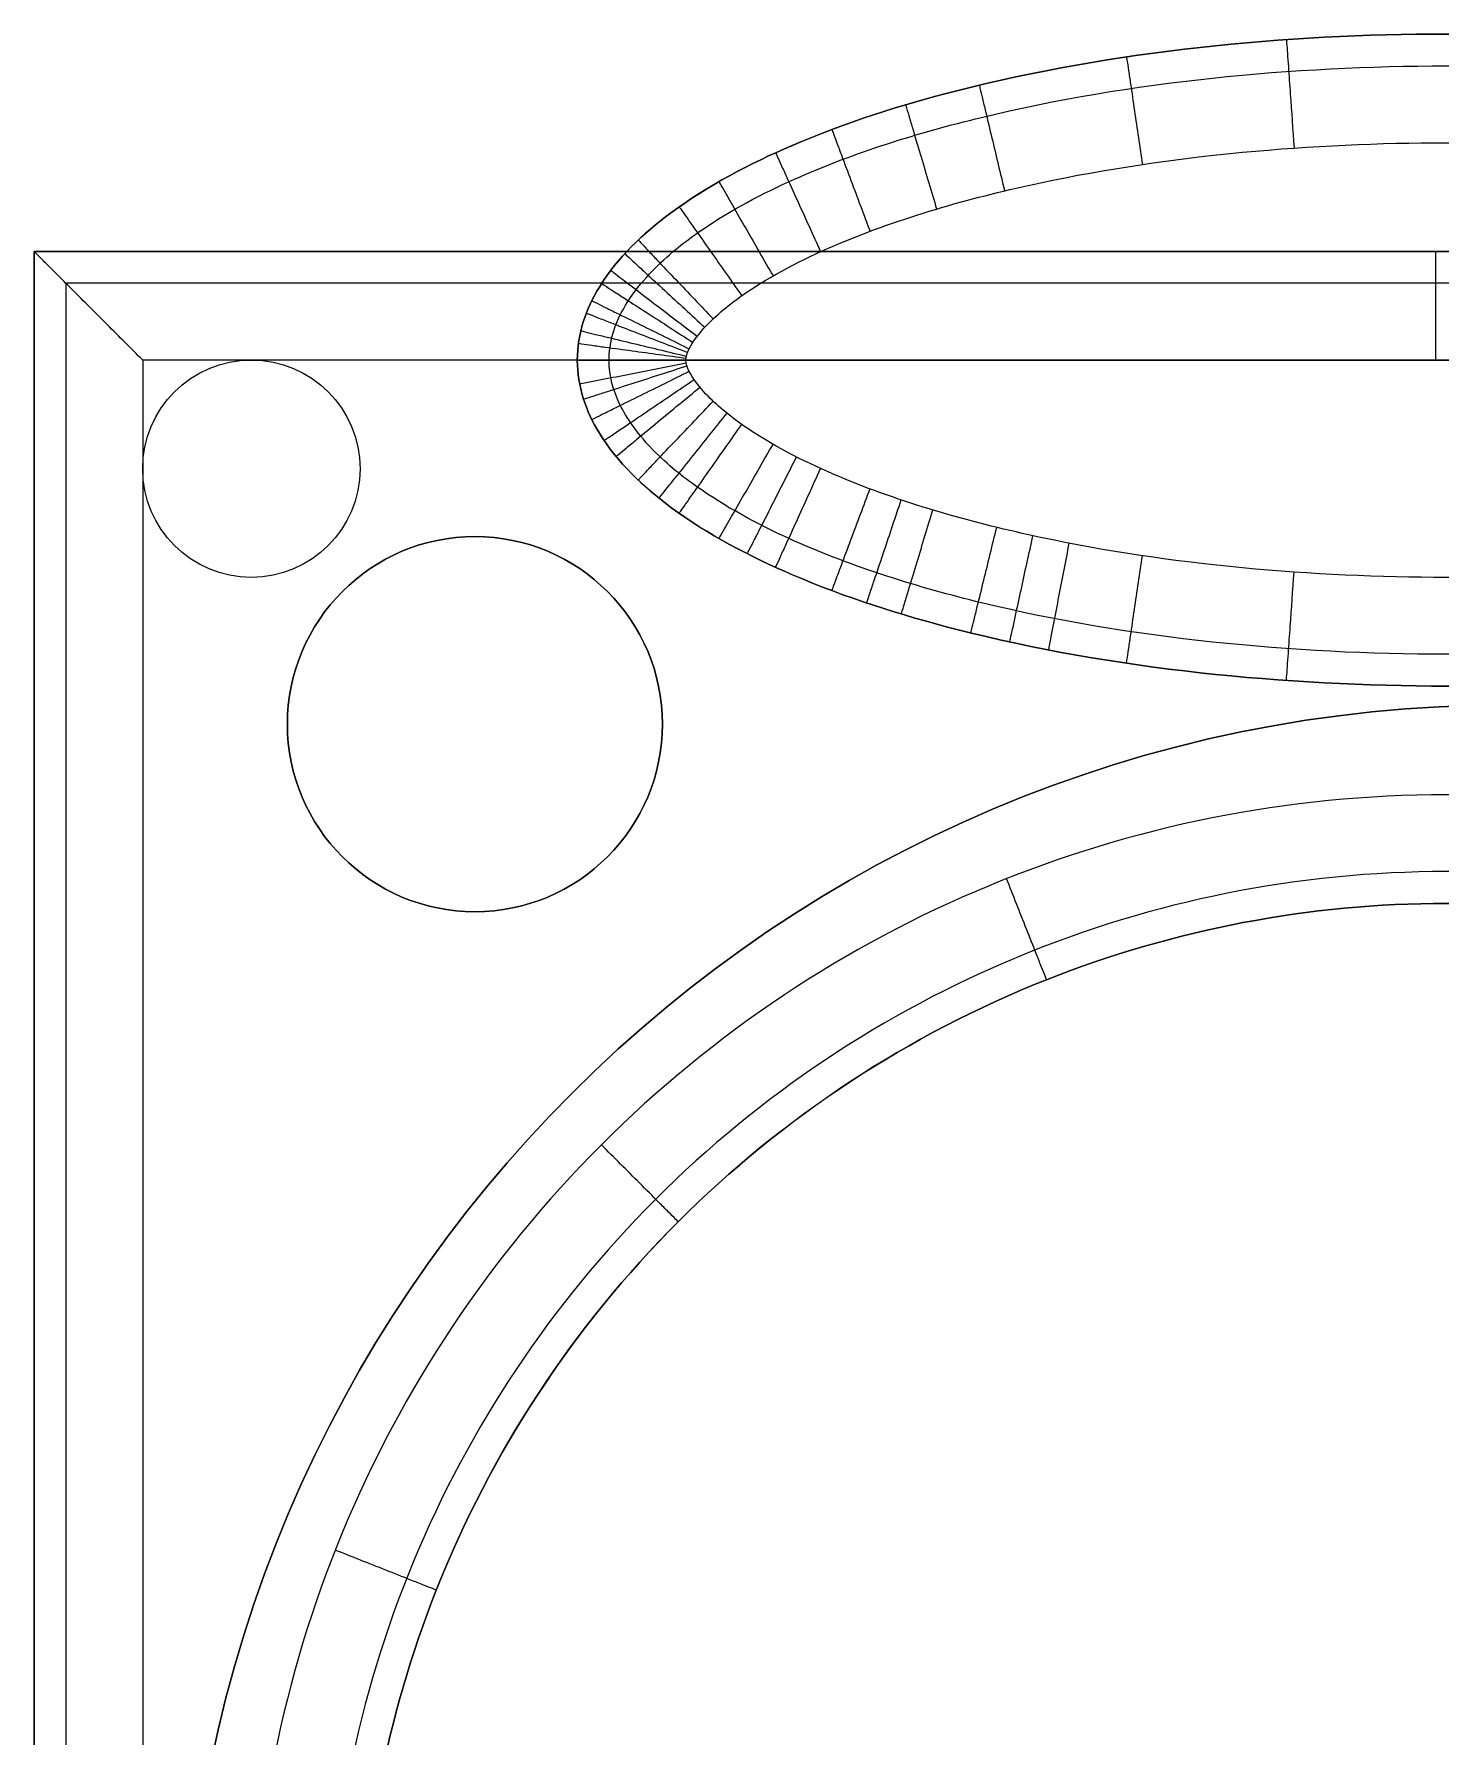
# Model space of a CAD drawing. Header units: inches. Extents: x 25 to 188, y -279 to -12.
# Drawn here: x 137.329 to 140.165, y -218.605 to -215.173 of the extents above; entities that cross this region are included whole.
import ezdxf

# ---------------------------------------------------------------- set-up
doc = ezdxf.new("R2010")
doc.units = ezdxf.units.IN
doc.header["$MEASUREMENT"] = 0
doc.layers.add('back panel', color=7, linetype='Continuous')

# ---------------------------------------------------------------- blocks, each defined once
blk = doc.blocks.new('block 9')
at = {"layer": 'back panel', "color": 7, "lineweight": 18, "true_color": 0xffffff}
for points in [[(143.0238, -215.6112), (137.3288, -215.6112)], [(137.3288, -215.6112), (137.3288, -222.4014)], [(143.0238, -215.6112), (137.3288, -215.6112)], [(137.3288, -215.6112), (137.3288, -215.6112)], [(137.3288, -215.6112), (137.3288, -222.4014)], [(137.3288, -215.6112), (143.0238, -215.6112)], [(137.3288, -222.4014), (137.3288, -215.6112)], [(142.9596, -215.6753), (137.3929, -215.6753)], [(137.3929, -215.6753), (137.3929, -222.3372)], [(137.7668, -215.8302), (137.5478, -215.8302)], [(137.5478, -215.8302), (137.5478, -216.0493)], [(142.8047, -215.8302), (137.7668, -215.8302)], [(137.7668, -215.8302), (137.7668, -215.8302)], [(138.424, -215.8302), (141.9286, -215.8302)], [(138.424, -215.8302), (138.424, -215.8302)], [(138.643, -215.8302), (141.7095, -215.8302)], [(137.5478, -216.0493), (137.5478, -222.1823)], [(137.5478, -216.0493), (137.5478, -216.0493)], [(137.9859, -216.0493), (137.9859, -216.0493)], [(138.2175, -216.1859), (138.2175, -216.1859)], [(137.7668, -216.2683), (137.7668, -216.2683)], [(137.8394, -216.5641), (137.8394, -216.5641)], [(138.5957, -216.5641), (138.5957, -216.5641)], [(138.2175, -216.9422), (138.2175, -216.9422)]]:
    blk.add_lwpolyline(points, dxfattribs=at)
for points, knots in [([(141.9286, -215.8302), (141.9286, -215.8836), (141.9114, -215.9328), (141.884, -215.9774), (141.8477, -216.0367), (141.7952, -216.0857), (141.7405, -216.1264), (141.6657, -216.1819), (141.5801, -216.2265), (141.495, -216.2629), (141.3873, -216.3091), (141.277, -216.3441), (141.1636, -216.3731), (140.8493, -216.4535), (140.4992, -216.4873), (140.1763, -216.4873), (139.8534, -216.4873), (139.5033, -216.4535), (139.1889, -216.3731), (139.0756, -216.3441), (138.9653, -216.3091), (138.8576, -216.2629), (138.7725, -216.2265), (138.6868, -216.1819), (138.6121, -216.1264), (138.5573, -216.0857), (138.5048, -216.0367), (138.4685, -215.9774), (138.4411, -215.9328), (138.424, -215.8836), (138.424, -215.8302), (138.424, -215.7769), (138.4411, -215.7276), (138.4685, -215.683), (138.5048, -215.6238), (138.5573, -215.5747), (138.612, -215.534), (138.6868, -215.4785), (138.7725, -215.4339), (138.8575, -215.3975), (138.9653, -215.3513), (139.0756, -215.3163), (139.1889, -215.2874), (139.5033, -215.2069), (139.8534, -215.1731), (140.1763, -215.1731), (140.4991, -215.1731), (140.8492, -215.2069), (141.1636, -215.2873), (141.2769, -215.3163), (141.3872, -215.3513), (141.495, -215.3975), (141.58, -215.4339), (141.6657, -215.4785), (141.7405, -215.534), (141.7952, -215.5747), (141.8477, -215.6238), (141.884, -215.683), (141.9114, -215.7276), (141.9286, -215.7769), (141.9286, -215.8302)], [0, 0, 0, 0, 1, 1, 1, 2, 2, 2, 3, 3, 3, 4, 4, 4, 5, 5, 5, 6, 6, 6, 7, 7, 7, 8, 8, 8, 9, 9, 9, 10, 10, 10, 11, 11, 11, 12, 12, 12, 13, 13, 13, 14, 14, 14, 15, 15, 15, 16, 16, 16, 17, 17, 17, 18, 18, 18, 19, 19, 19, 20, 20, 20, 20]), ([(141.9286, -215.8302), (141.9286, -215.7769), (141.9114, -215.7276), (141.884, -215.683), (141.8477, -215.6238), (141.7952, -215.5747), (141.7405, -215.534), (141.6657, -215.4785), (141.5801, -215.4339), (141.495, -215.3975), (141.3873, -215.3513), (141.277, -215.3163), (141.1636, -215.2874), (140.8493, -215.2069), (140.4992, -215.1731), (140.1763, -215.1731), (139.8534, -215.1731), (139.5033, -215.2069), (139.1889, -215.2873), (139.0756, -215.3163), (138.9653, -215.3513), (138.8576, -215.3975), (138.7725, -215.4339), (138.6868, -215.4785), (138.6121, -215.534), (138.5573, -215.5747), (138.5048, -215.6238), (138.4685, -215.683), (138.4411, -215.7276), (138.424, -215.7769), (138.424, -215.8302), (138.424, -215.8836), (138.4411, -215.9328), (138.4685, -215.9774), (138.5048, -216.0367), (138.5573, -216.0857), (138.612, -216.1264), (138.6868, -216.1819), (138.7725, -216.2265), (138.8575, -216.2629), (138.9653, -216.3091), (139.0756, -216.3441), (139.1889, -216.3731), (139.5033, -216.4535), (139.8534, -216.4873), (140.1763, -216.4873), (140.4991, -216.4873), (140.8492, -216.4535), (141.1636, -216.3731), (141.2769, -216.3441), (141.3872, -216.3091), (141.495, -216.2629), (141.58, -216.2265), (141.6657, -216.1819), (141.7405, -216.1264), (141.7952, -216.0857), (141.8477, -216.0367), (141.884, -215.9774), (141.9114, -215.9328), (141.9286, -215.8836), (141.9286, -215.8302)], [0, 0, 0, 0, 1, 1, 1, 2, 2, 2, 3, 3, 3, 4, 4, 4, 5, 5, 5, 6, 6, 6, 7, 7, 7, 8, 8, 8, 9, 9, 9, 10, 10, 10, 11, 11, 11, 12, 12, 12, 13, 13, 13, 14, 14, 14, 15, 15, 15, 16, 16, 16, 17, 17, 17, 18, 18, 18, 19, 19, 19, 20, 20, 20, 20]), ([(141.9286, -215.8302), (141.9286, -215.7769), (141.9114, -215.7276), (141.884, -215.683), (141.8477, -215.6238), (141.7952, -215.5747), (141.7405, -215.534), (141.6657, -215.4785), (141.5801, -215.4339), (141.495, -215.3975), (141.3873, -215.3513), (141.277, -215.3163), (141.1636, -215.2874), (140.8493, -215.2069), (140.4992, -215.1731), (140.1763, -215.1731), (139.8534, -215.1731), (139.5033, -215.2069), (139.1889, -215.2873), (139.0756, -215.3163), (138.9653, -215.3513), (138.8576, -215.3975), (138.7725, -215.4339), (138.6868, -215.4785), (138.6121, -215.534), (138.5573, -215.5747), (138.5048, -215.6238), (138.4685, -215.683), (138.4411, -215.7276), (138.424, -215.7769), (138.424, -215.8302), (138.424, -215.8836), (138.4411, -215.9328), (138.4685, -215.9774), (138.5048, -216.0367), (138.5573, -216.0857), (138.612, -216.1264), (138.6868, -216.1819), (138.7725, -216.2265), (138.8575, -216.2629), (138.9653, -216.3091), (139.0756, -216.3441), (139.1889, -216.3731), (139.5033, -216.4535), (139.8534, -216.4873), (140.1763, -216.4873), (140.4991, -216.4873), (140.8492, -216.4535), (141.1636, -216.3731), (141.2769, -216.3441), (141.3872, -216.3091), (141.495, -216.2629), (141.58, -216.2265), (141.6657, -216.1819), (141.7405, -216.1264), (141.7952, -216.0857), (141.8477, -216.0367), (141.884, -215.9774), (141.9114, -215.9328), (141.9286, -215.8836), (141.9286, -215.8302)], [0, 0, 0, 0, 1, 1, 1, 2, 2, 2, 3, 3, 3, 4, 4, 4, 5, 5, 5, 6, 6, 6, 7, 7, 7, 8, 8, 8, 9, 9, 9, 10, 10, 10, 11, 11, 11, 12, 12, 12, 13, 13, 13, 14, 14, 14, 15, 15, 15, 16, 16, 16, 17, 17, 17, 18, 18, 18, 19, 19, 19, 20, 20, 20, 20]), ([(139.8537, -215.1843), (139.8537, -215.1843), (139.8537, -215.1847), (139.8537, -215.1847), (139.8537, -215.1851), (139.8538, -215.1855), (139.8538, -215.1858), (139.8539, -215.1875), (139.854, -215.1891), (139.8541, -215.1908), (139.8546, -215.1977), (139.8551, -215.2047), (139.8556, -215.2116), (139.8562, -215.2207), (139.8569, -215.2298), (139.8575, -215.2389), (139.8588, -215.2571), (139.8601, -215.2753), (139.8614, -215.2935), (139.8639, -215.33), (139.8665, -215.3664), (139.869, -215.4028)], [0, 0, 0, 0, 1, 1, 1, 2, 2, 2, 3, 3, 3, 4, 4, 4, 5, 5, 5, 6, 6, 6, 7, 7, 7, 7]), ([(141.8644, -215.8302), (141.8644, -215.7977), (141.8566, -215.7695), (141.8425, -215.7406), (141.8355, -215.7261), (141.8272, -215.7125), (141.8179, -215.6993), (141.8037, -215.6792), (141.7879, -215.6608), (141.7703, -215.6436), (141.7415, -215.6152), (141.7104, -215.5904), (141.6771, -215.5676), (141.618, -215.5273), (141.5557, -215.4946), (141.4906, -215.4656), (141.3716, -215.4125), (141.2398, -215.3716), (141.1137, -215.341), (140.9593, -215.3035), (140.8038, -215.2785), (140.646, -215.2616), (140.4896, -215.2449), (140.3335, -215.2372), (140.1763, -215.2373), (139.8684, -215.2374), (139.5393, -215.268), (139.2388, -215.341), (139.1094, -215.3725), (138.984, -215.4112), (138.8619, -215.4656), (138.7968, -215.4946), (138.7345, -215.5272), (138.6754, -215.5676), (138.6421, -215.5904), (138.611, -215.6151), (138.5822, -215.6436), (138.5647, -215.6608), (138.5489, -215.6791), (138.5347, -215.6991), (138.5253, -215.7124), (138.5171, -215.7261), (138.51, -215.7406), (138.4959, -215.7695), (138.4881, -215.7978), (138.4881, -215.8303), (138.4881, -215.8628), (138.4961, -215.891), (138.51, -215.9199), (138.5169, -215.9344), (138.5255, -215.9477), (138.5347, -215.9608), (138.5489, -215.981), (138.5645, -215.9996), (138.5822, -216.0169), (138.6139, -216.0477), (138.6389, -216.0679), (138.6754, -216.0927), (138.7346, -216.133), (138.7968, -216.1658), (138.8619, -216.1949), (138.9805, -216.2479), (139.1131, -216.2889), (139.2388, -216.3194), (139.5386, -216.3922), (139.869, -216.4232), (140.1763, -216.4232), (140.484, -216.4232), (140.8135, -216.3922), (141.1137, -216.3194), (141.24, -216.2888), (141.3715, -216.2479), (141.4906, -216.1949), (141.5558, -216.1659), (141.618, -216.1333), (141.6771, -216.0928), (141.7104, -216.07), (141.7416, -216.0453), (141.7703, -216.0169), (141.7878, -215.9996), (141.8037, -215.9813), (141.8179, -215.9613), (141.8272, -215.9481), (141.8355, -215.9344), (141.8425, -215.9198), (141.8566, -215.8909), (141.8645, -215.8627), (141.8644, -215.8302)], [0, 0, 0, 0, 1, 1, 1, 2, 2, 2, 3, 3, 3, 4, 4, 4, 5, 5, 5, 6, 6, 6, 7, 7, 7, 8, 8, 8, 9, 9, 9, 10, 10, 10, 11, 11, 11, 12, 12, 12, 13, 13, 13, 14, 14, 14, 15, 15, 15, 16, 16, 16, 17, 17, 17, 18, 18, 18, 19, 19, 19, 20, 20, 20, 21, 21, 21, 22, 22, 22, 23, 23, 23, 24, 24, 24, 25, 25, 25, 26, 26, 26, 27, 27, 27, 28, 28, 28, 29, 29, 29, 29]), ([(139.5312, -215.2193), (139.531, -215.2191), (139.5313, -215.2195), (139.5313, -215.2195), (139.5314, -215.22), (139.5314, -215.2204), (139.5315, -215.2208), (139.5317, -215.2224), (139.5319, -215.224), (139.5322, -215.2257), (139.5332, -215.2326), (139.5342, -215.2395), (139.5353, -215.2463), (139.5366, -215.2554), (139.5379, -215.2644), (139.5393, -215.2734), (139.542, -215.2915), (139.5446, -215.3095), (139.5473, -215.3276), (139.5527, -215.3637), (139.5581, -215.3998), (139.5634, -215.4359)], [0, 0, 0, 0, 1, 1, 1, 2, 2, 2, 3, 3, 3, 4, 4, 4, 5, 5, 5, 6, 6, 6, 7, 7, 7, 7]), ([(139.2343, -215.2761), (139.2348, -215.2762), (139.2346, -215.2774), (139.2347, -215.2776), (139.2351, -215.2792), (139.2354, -215.2808), (139.2358, -215.2824), (139.2374, -215.2892), (139.2391, -215.2959), (139.2407, -215.3027), (139.2428, -215.3116), (139.2449, -215.3205), (139.2471, -215.3294), (139.2513, -215.3471), (139.2555, -215.3649), (139.2598, -215.3826), (139.2683, -215.4181), (139.2768, -215.4536), (139.2853, -215.4892)], [0, 0, 0, 0, 1, 1, 1, 2, 2, 2, 3, 3, 3, 4, 4, 4, 5, 5, 5, 6, 6, 6, 6]), ([(139.0858, -215.3158), (139.0856, -215.3158), (139.0859, -215.3161), (139.0859, -215.3161), (139.0861, -215.3166), (139.0862, -215.3169), (139.0863, -215.3173), (139.0868, -215.3189), (139.0872, -215.3205), (139.0877, -215.322), (139.0897, -215.3287), (139.0917, -215.3354), (139.0937, -215.3421), (139.0963, -215.3508), (139.0989, -215.3595), (139.1015, -215.3683), (139.1067, -215.3858), (139.1119, -215.4033), (139.1171, -215.4208), (139.1276, -215.4558), (139.138, -215.4908), (139.1484, -215.5257)], [0, 0, 0, 0, 1, 1, 1, 2, 2, 2, 3, 3, 3, 4, 4, 4, 5, 5, 5, 6, 6, 6, 7, 7, 7, 7]), ([(138.9372, -215.3656), (138.9377, -215.3656), (138.9376, -215.3668), (138.9377, -215.367), (138.9383, -215.3686), (138.9389, -215.3701), (138.9395, -215.3716), (138.9419, -215.3782), (138.9443, -215.3847), (138.9468, -215.3912), (138.95, -215.3997), (138.9532, -215.4083), (138.9564, -215.4168), (138.9628, -215.4339), (138.9692, -215.451), (138.9756, -215.4681), (138.9885, -215.5023), (139.0013, -215.5365), (139.0141, -215.5706)], [0, 0, 0, 0, 1, 1, 1, 2, 2, 2, 3, 3, 3, 4, 4, 4, 5, 5, 5, 6, 6, 6, 6]), ([(141.7095, -215.8302), (141.7096, -215.8024), (141.6699, -215.7614), (141.6536, -215.7461), (141.6283, -215.7224), (141.6009, -215.7023), (141.5719, -215.6837), (141.5137, -215.6462), (141.4524, -215.6167), (141.3886, -215.5904), (141.2641, -215.5391), (141.1258, -215.5006), (140.9945, -215.4727), (140.7303, -215.4166), (140.4456, -215.3921), (140.1763, -215.3921), (139.9074, -215.3921), (139.6216, -215.4167), (139.358, -215.4727), (139.2265, -215.5007), (139.0887, -215.539), (138.9639, -215.5904), (138.9001, -215.6167), (138.8389, -215.6463), (138.7806, -215.6837), (138.7516, -215.7023), (138.7242, -215.7224), (138.6989, -215.7461), (138.6826, -215.7614), (138.643, -215.8024), (138.643, -215.8302), (138.643, -215.858), (138.6826, -215.899), (138.6989, -215.9143), (138.7242, -215.938), (138.7516, -215.9581), (138.7806, -215.9768), (138.8389, -216.0143), (138.9001, -216.0438), (138.9639, -216.0701), (139.0885, -216.1214), (139.2267, -216.1598), (139.358, -216.1877), (139.6218, -216.2438), (139.9072, -216.2683), (140.1763, -216.2683), (140.4453, -216.2683), (140.7307, -216.2438), (140.9945, -216.1877), (141.1295, -216.159), (141.2606, -216.1227), (141.3887, -216.0701), (141.4525, -216.0438), (141.5137, -216.0142), (141.5719, -215.9768), (141.6009, -215.9581), (141.6283, -215.938), (141.6536, -215.9143), (141.67, -215.899), (141.7095, -215.8581), (141.7095, -215.8302)], [0, 0, 0, 0, 1, 1, 1, 2, 2, 2, 3, 3, 3, 4, 4, 4, 5, 5, 5, 6, 6, 6, 7, 7, 7, 8, 8, 8, 9, 9, 9, 10, 10, 10, 11, 11, 11, 12, 12, 12, 13, 13, 13, 14, 14, 14, 15, 15, 15, 16, 16, 16, 17, 17, 17, 18, 18, 18, 19, 19, 19, 20, 20, 20, 20]), ([(138.8238, -215.4124), (138.8242, -215.4124), (138.8243, -215.4136), (138.8244, -215.4138), (138.8251, -215.4153), (138.8258, -215.4168), (138.8265, -215.4183), (138.8293, -215.4246), (138.8322, -215.431), (138.8351, -215.4373), (138.8389, -215.4456), (138.8427, -215.4539), (138.8465, -215.4622), (138.854, -215.4788), (138.8616, -215.4955), (138.8692, -215.5121), (138.8843, -215.5453), (138.8994, -215.5785), (138.9145, -215.6118)], [0, 0, 0, 0, 1, 1, 1, 2, 2, 2, 3, 3, 3, 4, 4, 4, 5, 5, 5, 6, 6, 6, 6]), ([(138.7096, -215.4707), (138.71, -215.4707), (138.7102, -215.4718), (138.7104, -215.472), (138.7112, -215.4734), (138.712, -215.4749), (138.7128, -215.4763), (138.7163, -215.4823), (138.7197, -215.4884), (138.7232, -215.4944), (138.7277, -215.5023), (138.7323, -215.5103), (138.7368, -215.5182), (138.7459, -215.534), (138.755, -215.5499), (138.7641, -215.5657), (138.7823, -215.5974), (138.8005, -215.629), (138.8186, -215.6607)], [0, 0, 0, 0, 1, 1, 1, 2, 2, 2, 3, 3, 3, 4, 4, 4, 5, 5, 5, 6, 6, 6, 6]), ([(138.6294, -215.5215), (138.6299, -215.5214), (138.6302, -215.5225), (138.6303, -215.5227), (138.6313, -215.5241), (138.6322, -215.5254), (138.6332, -215.5268), (138.6372, -215.5325), (138.6412, -215.5381), (138.6452, -215.5438), (138.6505, -215.5513), (138.6557, -215.5588), (138.661, -215.5662), (138.6715, -215.5811), (138.682, -215.5961), (138.6925, -215.611), (138.7135, -215.6408), (138.7345, -215.6707), (138.7556, -215.7005)], [0, 0, 0, 0, 1, 1, 1, 2, 2, 2, 3, 3, 3, 4, 4, 4, 5, 5, 5, 6, 6, 6, 6]), ([(137.5478, -215.8302), (137.536, -215.8184), (137.5242, -215.8066), (137.5124, -215.7949), (137.5003, -215.7827), (137.4881, -215.7706), (137.4762, -215.7586), (137.4641, -215.7465), (137.4522, -215.7346), (137.4407, -215.7231), (137.4293, -215.7118), (137.4183, -215.7007), (137.4078, -215.6902), (137.3978, -215.6802), (137.3882, -215.6706), (137.3794, -215.6618), (137.3711, -215.6535), (137.3635, -215.6459), (137.3567, -215.6391), (137.3506, -215.633), (137.3452, -215.6276), (137.3408, -215.6232), (137.3368, -215.6192), (137.3337, -215.6161), (137.3316, -215.614), (137.3297, -215.6121), (137.3288, -215.6112), (137.3288, -215.6112)], [0, 0, 0, 0, 1, 1, 1, 2, 2, 2, 3, 3, 3, 4, 4, 4, 5, 5, 5, 6, 6, 6, 7, 7, 7, 8, 8, 8, 9, 9, 9, 9]), ([(138.5198, -215.6158), (138.5203, -215.6161), (138.5206, -215.6165), (138.5209, -215.6169), (138.5221, -215.618), (138.5233, -215.6191), (138.5246, -215.6202), (138.5297, -215.6249), (138.5348, -215.6296), (138.5399, -215.6344), (138.5467, -215.6405), (138.5534, -215.6467), (138.5601, -215.6529), (138.5735, -215.6653), (138.5869, -215.6776), (138.6004, -215.69), (138.6272, -215.7147), (138.6541, -215.7395), (138.681, -215.7642)], [0, 0, 0, 0, 1, 1, 1, 2, 2, 2, 3, 3, 3, 4, 4, 4, 5, 5, 5, 6, 6, 6, 6]), ([(138.547, -215.5884), (138.5461, -215.5878), (138.5477, -215.5891), (138.5481, -215.5895), (138.5492, -215.5907), (138.5503, -215.5919), (138.5514, -215.5931), (138.5562, -215.5981), (138.561, -215.6032), (138.5658, -215.6082), (138.5721, -215.6149), (138.5784, -215.6215), (138.5846, -215.6281), (138.5972, -215.6414), (138.6097, -215.6546), (138.6223, -215.6679), (138.6474, -215.6944), (138.6725, -215.7209), (138.6976, -215.7474)], [0, 0, 0, 0, 1, 1, 1, 2, 2, 2, 3, 3, 3, 4, 4, 4, 5, 5, 5, 6, 6, 6, 6]), ([(140.1544, -215.6112), (140.154, -215.6115), (140.1544, -215.6125), (140.1544, -215.6127), (140.1544, -215.6144), (140.1544, -215.616), (140.1544, -215.6177), (140.1544, -215.6246), (140.1544, -215.6316), (140.1544, -215.6385), (140.1544, -215.6477), (140.1544, -215.6568), (140.1544, -215.6659), (140.1544, -215.6842), (140.1544, -215.7024), (140.1544, -215.7207), (140.1544, -215.7572), (140.1544, -215.7937), (140.1544, -215.8302)], [0, 0, 0, 0, 1, 1, 1, 2, 2, 2, 3, 3, 3, 4, 4, 4, 5, 5, 5, 6, 6, 6, 6]), ([(138.4916, -215.6494), (138.4906, -215.6491), (138.4924, -215.6501), (138.4928, -215.6504), (138.4941, -215.6514), (138.4954, -215.6524), (138.4967, -215.6534), (138.5023, -215.6576), (138.5078, -215.6618), (138.5134, -215.666), (138.5206, -215.6716), (138.5278, -215.6771), (138.5351, -215.6826), (138.5496, -215.6937), (138.5641, -215.7048), (138.5786, -215.7159), (138.6077, -215.738), (138.6367, -215.7602), (138.6657, -215.7823)], [0, 0, 0, 0, 1, 1, 1, 2, 2, 2, 3, 3, 3, 4, 4, 4, 5, 5, 5, 6, 6, 6, 6]), ([(138.4729, -215.6759), (138.4735, -215.6761), (138.4738, -215.6765), (138.4742, -215.6768), (138.4756, -215.6777), (138.477, -215.6785), (138.4784, -215.6794), (138.4842, -215.6832), (138.4901, -215.687), (138.4959, -215.6907), (138.5036, -215.6957), (138.5113, -215.7006), (138.5189, -215.7056), (138.5343, -215.7155), (138.5496, -215.7253), (138.565, -215.7352), (138.5957, -215.755), (138.6264, -215.7748), (138.6571, -215.7946)], [0, 0, 0, 0, 1, 1, 1, 2, 2, 2, 3, 3, 3, 4, 4, 4, 5, 5, 5, 6, 6, 6, 6]), ([(138.4532, -215.7107), (138.4522, -215.7105), (138.4541, -215.7111), (138.4546, -215.7114), (138.4561, -215.7121), (138.4575, -215.7128), (138.459, -215.7135), (138.4653, -215.7166), (138.4715, -215.7197), (138.4778, -215.7228), (138.4859, -215.7268), (138.4941, -215.7309), (138.5023, -215.7349), (138.5187, -215.743), (138.5351, -215.7511), (138.5514, -215.7591), (138.5842, -215.7753), (138.6169, -215.7914), (138.6496, -215.8076)], [0, 0, 0, 0, 1, 1, 1, 2, 2, 2, 3, 3, 3, 4, 4, 4, 5, 5, 5, 6, 6, 6, 6]), ([(138.4422, -215.7356), (138.4428, -215.7357), (138.4432, -215.736), (138.4437, -215.7362), (138.4452, -215.7368), (138.4467, -215.7374), (138.4483, -215.738), (138.4547, -215.7405), (138.4612, -215.743), (138.4677, -215.7456), (138.4762, -215.7488), (138.4847, -215.7521), (138.4932, -215.7554), (138.5103, -215.7621), (138.5273, -215.7686), (138.5443, -215.7753), (138.5784, -215.7885), (138.6124, -215.8016), (138.6464, -215.8148)], [0, 0, 0, 0, 1, 1, 1, 2, 2, 2, 3, 3, 3, 4, 4, 4, 5, 5, 5, 6, 6, 6, 6]), ([(138.4311, -215.7713), (138.43, -215.7712), (138.4321, -215.7715), (138.4326, -215.7716), (138.4342, -215.772), (138.4358, -215.7724), (138.4374, -215.7728), (138.4441, -215.7744), (138.4509, -215.7761), (138.4577, -215.7777), (138.4665, -215.7798), (138.4754, -215.7819), (138.4843, -215.7841), (138.502, -215.7883), (138.5198, -215.7926), (138.5375, -215.7968), (138.573, -215.8054), (138.6085, -215.8139), (138.644, -215.8224)], [0, 0, 0, 0, 1, 1, 1, 2, 2, 2, 3, 3, 3, 4, 4, 4, 5, 5, 5, 6, 6, 6, 6]), ([(138.4262, -215.7967), (138.4284, -215.7967), (138.4305, -215.7973), (138.4326, -215.7976), (138.4395, -215.7986), (138.4464, -215.7995), (138.4533, -215.8004), (138.4624, -215.8017), (138.4714, -215.8029), (138.4804, -215.8041), (138.4985, -215.8066), (138.5166, -215.809), (138.5347, -215.8115), (138.5709, -215.8164), (138.6071, -215.8214), (138.6433, -215.8263)], [0, 0, 0, 0, 1, 1, 1, 2, 2, 2, 3, 3, 3, 4, 4, 4, 5, 5, 5, 5]), ([(137.9859, -216.0493), (137.9859, -215.9283), (137.8878, -215.8302), (137.7668, -215.8302), (137.6459, -215.8302), (137.5478, -215.9283), (137.5478, -216.0493), (137.5478, -216.1702), (137.6459, -216.2683), (137.7668, -216.2683), (137.8878, -216.2683), (137.9859, -216.1702), (137.9859, -216.0493)], [0, 0, 0, 0, 1, 1, 1, 2, 2, 2, 3, 3, 3, 4, 4, 4, 4]), ([(137.9859, -216.0493), (137.9859, -215.9283), (137.8878, -215.8302), (137.7668, -215.8302), (137.6459, -215.8302), (137.5478, -215.9283), (137.5478, -216.0493), (137.5478, -216.1702), (137.6459, -216.2683), (137.7668, -216.2683), (137.8878, -216.2683), (137.9859, -216.1702), (137.9859, -216.0493)], [0, 0, 0, 0, 1, 1, 1, 2, 2, 2, 3, 3, 3, 4, 4, 4, 4]), ([(138.424, -215.8303), (138.4229, -215.8303), (138.425, -215.8303), (138.4255, -215.8303), (138.4272, -215.8303), (138.4288, -215.8303), (138.4304, -215.8303), (138.4374, -215.8303), (138.4444, -215.8303), (138.4513, -215.8303), (138.4604, -215.8303), (138.4696, -215.8303), (138.4787, -215.8303), (138.4969, -215.8303), (138.5152, -215.8303), (138.5335, -215.8303), (138.57, -215.8302), (138.6065, -215.8302), (138.643, -215.8302)], [0, 0, 0, 0, 1, 1, 1, 2, 2, 2, 3, 3, 3, 4, 4, 4, 5, 5, 5, 6, 6, 6, 6]), ([(138.4285, -215.8781), (138.4463, -215.8741), (138.4643, -215.8711), (138.4823, -215.8676), (138.5002, -215.8641), (138.5181, -215.8606), (138.536, -215.8571), (138.5719, -215.8501), (138.6077, -215.8431), (138.6436, -215.8361)], [0, 0, 0, 0, 1, 1, 1, 2, 2, 2, 3, 3, 3, 3]), ([(138.4366, -215.909), (138.4356, -215.9093), (138.4376, -215.9086), (138.4381, -215.9085), (138.4397, -215.908), (138.4412, -215.9075), (138.4428, -215.907), (138.4494, -215.9048), (138.4561, -215.9027), (138.4627, -215.9006), (138.4714, -215.8978), (138.48, -215.895), (138.4887, -215.8922), (138.5061, -215.8866), (138.5235, -215.881), (138.5408, -215.8754), (138.5756, -215.8642), (138.6103, -215.8531), (138.6451, -215.8419)], [0, 0, 0, 0, 1, 1, 1, 2, 2, 2, 3, 3, 3, 4, 4, 4, 5, 5, 5, 6, 6, 6, 6]), ([(138.4532, -215.9499), (138.4538, -215.9499), (138.4541, -215.9494), (138.4546, -215.9492), (138.4561, -215.9485), (138.4575, -215.9478), (138.459, -215.947), (138.4653, -215.9439), (138.4715, -215.9409), (138.4778, -215.9378), (138.4859, -215.9337), (138.4941, -215.9297), (138.5023, -215.9256), (138.5187, -215.9175), (138.535, -215.9095), (138.5514, -215.9014), (138.5841, -215.8852), (138.6169, -215.869), (138.6496, -215.8529)], [0, 0, 0, 0, 1, 1, 1, 2, 2, 2, 3, 3, 3, 4, 4, 4, 5, 5, 5, 6, 6, 6, 6]), ([(138.4784, -215.9921), (138.4775, -215.9925), (138.4793, -215.9915), (138.4797, -215.9912), (138.481, -215.9903), (138.4824, -215.9894), (138.4838, -215.9884), (138.4895, -215.9845), (138.4953, -215.9807), (138.501, -215.9768), (138.5086, -215.9717), (138.5161, -215.9665), (138.5237, -215.9614), (138.5388, -215.9512), (138.5538, -215.941), (138.5689, -215.9308), (138.5991, -215.9104), (138.6293, -215.8899), (138.6595, -215.8695)], [0, 0, 0, 0, 1, 1, 1, 2, 2, 2, 3, 3, 3, 4, 4, 4, 5, 5, 5, 6, 6, 6, 6]), ([(138.5021, -216.0243), (138.5012, -216.0248), (138.5029, -216.0236), (138.5033, -216.0233), (138.5045, -216.0223), (138.5058, -216.0212), (138.5071, -216.0202), (138.5124, -216.0157), (138.5178, -216.0113), (138.5232, -216.0069), (138.5302, -216.0011), (138.5373, -215.9953), (138.5443, -215.9895), (138.5584, -215.9778), (138.5725, -215.9662), (138.5866, -215.9546), (138.6148, -215.9314), (138.6429, -215.9081), (138.6711, -215.8849)], [0, 0, 0, 0, 1, 1, 1, 2, 2, 2, 3, 3, 3, 4, 4, 4, 5, 5, 5, 6, 6, 6, 6]), ([(138.547, -216.0719), (138.5486, -216.0705), (138.5499, -216.0688), (138.5514, -216.0672), (138.5562, -216.0622), (138.561, -216.0571), (138.5658, -216.052), (138.5721, -216.0454), (138.5784, -216.0388), (138.5846, -216.0322), (138.5972, -216.019), (138.6097, -216.0057), (138.6223, -215.9925), (138.6474, -215.966), (138.6725, -215.9395), (138.6976, -215.9131)], [0, 0, 0, 0, 1, 1, 1, 2, 2, 2, 3, 3, 3, 4, 4, 4, 5, 5, 5, 5]), ([(138.5886, -216.1087), (138.588, -216.1095), (138.5893, -216.1079), (138.5896, -216.1075), (138.5906, -216.1062), (138.5917, -216.1049), (138.5927, -216.1036), (138.5971, -216.0982), (138.6014, -216.0927), (138.6058, -216.0873), (138.6115, -216.0802), (138.6172, -216.073), (138.6229, -216.0659), (138.6343, -216.0516), (138.6458, -216.0374), (138.6572, -216.0231), (138.68, -215.9946), (138.7029, -215.9661), (138.7258, -215.9375)], [0, 0, 0, 0, 1, 1, 1, 2, 2, 2, 3, 3, 3, 4, 4, 4, 5, 5, 5, 6, 6, 6, 6]), ([(138.6294, -216.1389), (138.6288, -216.1398), (138.63, -216.1381), (138.6303, -216.1376), (138.6313, -216.1363), (138.6322, -216.1349), (138.6332, -216.1336), (138.6372, -216.1279), (138.6412, -216.1222), (138.6452, -216.1165), (138.6505, -216.1091), (138.6557, -216.1016), (138.661, -216.0942), (138.6715, -216.0792), (138.682, -216.0643), (138.6925, -216.0494), (138.7135, -216.0196), (138.7346, -215.9897), (138.7556, -215.9599)], [0, 0, 0, 0, 1, 1, 1, 2, 2, 2, 3, 3, 3, 4, 4, 4, 5, 5, 5, 6, 6, 6, 6]), ([(138.7096, -216.1899), (138.7093, -216.1909), (138.7101, -216.189), (138.7104, -216.1885), (138.7112, -216.1871), (138.712, -216.1857), (138.7128, -216.1843), (138.7163, -216.1782), (138.7197, -216.1722), (138.7232, -216.1661), (138.7277, -216.1582), (138.7323, -216.1503), (138.7368, -216.1424), (138.7459, -216.1265), (138.755, -216.1107), (138.7641, -216.0949), (138.7822, -216.0632), (138.8004, -216.0315), (138.8186, -215.9998)], [0, 0, 0, 0, 1, 1, 1, 2, 2, 2, 3, 3, 3, 4, 4, 4, 5, 5, 5, 6, 6, 6, 6]), ([(138.7668, -216.2205), (138.7667, -216.2198), (138.7673, -216.2196), (138.7675, -216.2191), (138.7683, -216.2177), (138.769, -216.2162), (138.7698, -216.2148), (138.7729, -216.2086), (138.7761, -216.2024), (138.7792, -216.1961), (138.7834, -216.188), (138.7875, -216.1799), (138.7916, -216.1717), (138.7999, -216.1555), (138.8082, -216.1392), (138.8164, -216.1229), (138.8329, -216.0904), (138.8494, -216.0579), (138.866, -216.0254)], [0, 0, 0, 0, 1, 1, 1, 2, 2, 2, 3, 3, 3, 4, 4, 4, 5, 5, 5, 6, 6, 6, 6]), ([(137.9859, -216.0493), (137.9859, -216.1702), (137.8878, -216.2683), (137.7668, -216.2683), (137.6459, -216.2683), (137.5478, -216.1702), (137.5478, -216.0493)], [0, 0, 0, 0, 1, 1, 1, 2, 2, 2, 2]), ([(138.8238, -216.2481), (138.8238, -216.2491), (138.8242, -216.2471), (138.8244, -216.2466), (138.8251, -216.2451), (138.8258, -216.2436), (138.8265, -216.2422), (138.8293, -216.2358), (138.8322, -216.2295), (138.8351, -216.2231), (138.8389, -216.2148), (138.8427, -216.2065), (138.8465, -216.1982), (138.854, -216.1816), (138.8616, -216.165), (138.8691, -216.1484), (138.8843, -216.1152), (138.8994, -216.0819), (138.9145, -216.0487)], [0, 0, 0, 0, 1, 1, 1, 2, 2, 2, 3, 3, 3, 4, 4, 4, 5, 5, 5, 6, 6, 6, 6]), ([(138.9372, -216.2948), (138.937, -216.2944), (138.9376, -216.2936), (138.9377, -216.2934), (138.9383, -216.2918), (138.9389, -216.2903), (138.9395, -216.2888), (138.9419, -216.2822), (138.9443, -216.2757), (138.9468, -216.2692), (138.95, -216.2607), (138.9532, -216.2521), (138.9564, -216.2436), (138.9628, -216.2265), (138.9692, -216.2094), (138.9756, -216.1923), (138.9885, -216.1581), (139.0013, -216.124), (139.0141, -216.0898)], [0, 0, 0, 0, 1, 1, 1, 2, 2, 2, 3, 3, 3, 4, 4, 4, 5, 5, 5, 6, 6, 6, 6]), ([(139.0073, -216.3198), (139.0074, -216.32), (139.0074, -216.3196), (139.0074, -216.3196), (139.0076, -216.3191), (139.0077, -216.3187), (139.0078, -216.3183), (139.0083, -216.3168), (139.0089, -216.3152), (139.0094, -216.3137), (139.0116, -216.307), (139.0138, -216.3005), (139.016, -216.2938), (139.0189, -216.2852), (139.0218, -216.2765), (139.0247, -216.2679), (139.0306, -216.2506), (139.0364, -216.2333), (139.0422, -216.216), (139.0538, -216.1813), (139.0654, -216.1467), (139.077, -216.1121)], [0, 0, 0, 0, 1, 1, 1, 2, 2, 2, 3, 3, 3, 4, 4, 4, 5, 5, 5, 6, 6, 6, 7, 7, 7, 7]), ([(139.0774, -216.3421), (139.0771, -216.3417), (139.0777, -216.3408), (139.0778, -216.3406), (139.0783, -216.339), (139.0788, -216.3374), (139.0792, -216.3359), (139.0813, -216.3292), (139.0833, -216.3225), (139.0853, -216.3159), (139.0879, -216.3071), (139.0906, -216.2984), (139.0932, -216.2896), (139.0985, -216.2722), (139.1037, -216.2547), (139.109, -216.2372), (139.1196, -216.2023), (139.1301, -216.1673), (139.1407, -216.1324)], [0, 0, 0, 0, 1, 1, 1, 2, 2, 2, 3, 3, 3, 4, 4, 4, 5, 5, 5, 6, 6, 6, 6]), ([(139.2174, -216.3802), (139.2176, -216.3804), (139.2174, -216.38), (139.2175, -216.3799), (139.2176, -216.3795), (139.2177, -216.3791), (139.2178, -216.3787), (139.2181, -216.3771), (139.2185, -216.3755), (139.2189, -216.3739), (139.2206, -216.3672), (139.2222, -216.3604), (139.2239, -216.3536), (139.2261, -216.3448), (139.2282, -216.3359), (139.2304, -216.327), (139.2348, -216.3093), (139.2391, -216.2916), (139.2434, -216.2739), (139.2522, -216.2384), (139.2608, -216.203), (139.2695, -216.1675)], [0, 0, 0, 0, 1, 1, 1, 2, 2, 2, 3, 3, 3, 4, 4, 4, 5, 5, 5, 6, 6, 6, 7, 7, 7, 7]), ([(138.2175, -216.1859), (138.0091, -216.1859), (137.8394, -216.3556), (137.8394, -216.5641), (137.8394, -216.7726), (138.0091, -216.9422), (138.2175, -216.9422), (138.426, -216.9422), (138.5957, -216.7726), (138.5957, -216.5641), (138.5957, -216.3556), (138.426, -216.1859), (138.2175, -216.1859)], [0, 0, 0, 0, 1, 1, 1, 2, 2, 2, 3, 3, 3, 4, 4, 4, 4]), ([(138.2175, -216.1859), (138.426, -216.1859), (138.5957, -216.3556), (138.5957, -216.5641), (138.5957, -216.7726), (138.426, -216.9422), (138.2175, -216.9422), (138.0091, -216.9422), (137.8394, -216.7726), (137.8394, -216.5641), (137.8394, -216.3556), (138.0091, -216.1859), (138.2175, -216.1859)], [0, 0, 0, 0, 1, 1, 1, 2, 2, 2, 3, 3, 3, 4, 4, 4, 4]), ([(138.2175, -216.1859), (138.0091, -216.1859), (137.8394, -216.3556), (137.8394, -216.5641), (137.8394, -216.7726), (138.0091, -216.9422), (138.2175, -216.9422), (138.426, -216.9422), (138.5957, -216.7726), (138.5957, -216.5641), (138.5957, -216.3556), (138.426, -216.1859), (138.2175, -216.1859)], [0, 0, 0, 0, 1, 1, 1, 2, 2, 2, 3, 3, 3, 4, 4, 4, 4]), ([(139.2958, -216.3984), (139.2955, -216.3977), (139.2961, -216.3973), (139.2962, -216.3968), (139.2965, -216.3952), (139.2969, -216.3936), (139.2972, -216.392), (139.2987, -216.3852), (139.3002, -216.3784), (139.3017, -216.3716), (139.3036, -216.3627), (139.3056, -216.3538), (139.3075, -216.3449), (139.3114, -216.327), (139.3153, -216.3092), (139.3192, -216.2914), (139.3269, -216.2557), (139.3347, -216.22), (139.3425, -216.1843)], [0, 0, 0, 0, 1, 1, 1, 2, 2, 2, 3, 3, 3, 4, 4, 4, 5, 5, 5, 6, 6, 6, 6]), ([(139.3743, -216.4145), (139.3749, -216.4124), (139.3751, -216.4102), (139.3755, -216.4081), (139.3769, -216.4013), (139.3782, -216.3944), (139.3795, -216.3876), (139.3812, -216.3786), (139.383, -216.3697), (139.3847, -216.3607), (139.3881, -216.3428), (139.3916, -216.3249), (139.395, -216.307), (139.402, -216.2711), (139.4089, -216.2353), (139.4158, -216.1994)], [0, 0, 0, 0, 1, 1, 1, 2, 2, 2, 3, 3, 3, 4, 4, 4, 5, 5, 5, 5]), ([(139.5312, -216.4412), (139.5305, -216.4419), (139.5314, -216.4402), (139.5315, -216.4397), (139.5317, -216.438), (139.5319, -216.4364), (139.5322, -216.4348), (139.5332, -216.4279), (139.5342, -216.421), (139.5353, -216.4141), (139.5366, -216.4051), (139.5379, -216.3961), (139.5393, -216.387), (139.542, -216.369), (139.5446, -216.3509), (139.5473, -216.3329), (139.5527, -216.2968), (139.5581, -216.2606), (139.5634, -216.2245)], [0, 0, 0, 0, 1, 1, 1, 2, 2, 2, 3, 3, 3, 4, 4, 4, 5, 5, 5, 6, 6, 6, 6]), ([(139.8537, -216.4761), (139.8543, -216.477), (139.8538, -216.4751), (139.8538, -216.4745), (139.8539, -216.4729), (139.854, -216.4713), (139.8541, -216.4696), (139.8546, -216.4627), (139.8551, -216.4557), (139.8556, -216.4488), (139.8562, -216.4397), (139.8569, -216.4306), (139.8575, -216.4215), (139.8588, -216.4033), (139.8601, -216.3851), (139.8614, -216.3669), (139.8639, -216.3304), (139.8665, -216.294), (139.869, -216.2576)], [0, 0, 0, 0, 1, 1, 1, 2, 2, 2, 3, 3, 3, 4, 4, 4, 5, 5, 5, 6, 6, 6, 6]), ([(140.2984, -216.5255), (138.8277, -216.5255), (137.6313, -217.722), (137.6313, -219.1925), (137.6313, -220.6632), (138.8277, -221.8596), (140.2984, -221.8596), (141.769, -221.8596), (142.9655, -220.6632), (142.9655, -219.1925), (142.9655, -217.722), (141.769, -216.5255), (140.2984, -216.5255)], [0, 0, 0, 0, 1, 1, 1, 2, 2, 2, 3, 3, 3, 4, 4, 4, 4]), ([(140.2984, -216.5255), (141.769, -216.5255), (142.9655, -217.722), (142.9655, -219.1925), (142.9655, -220.6632), (141.769, -221.8596), (140.2984, -221.8596), (138.8277, -221.8596), (137.6313, -220.6632), (137.6313, -219.1925), (137.6313, -217.722), (138.8277, -216.5255), (140.2984, -216.5255)], [0, 0, 0, 0, 1, 1, 1, 2, 2, 2, 3, 3, 3, 4, 4, 4, 4]), ([(140.2984, -216.5255), (138.8277, -216.5255), (137.6313, -217.722), (137.6313, -219.1925), (137.6313, -220.6632), (138.8277, -221.8596), (140.2984, -221.8596), (141.769, -221.8596), (142.9655, -220.6632), (142.9655, -219.1925), (142.9655, -217.722), (141.769, -216.5255), (140.2984, -216.5255)], [0, 0, 0, 0, 1, 1, 1, 2, 2, 2, 3, 3, 3, 4, 4, 4, 4]), ([(142.5857, -219.1158), (142.5859, -219.7547), (142.3317, -220.3679), (141.8801, -220.8196), (141.4282, -221.2715), (140.8153, -221.5253), (140.1763, -221.5253), (139.5372, -221.5253), (138.9244, -221.2715), (138.4725, -220.8196), (138.0206, -220.3677), (137.7668, -219.7549), (137.7668, -219.1158), (137.7668, -218.4768), (138.0206, -217.8639), (138.4725, -217.412), (138.9243, -216.9601), (139.5373, -216.7063), (140.1763, -216.7063), (140.8153, -216.7063), (141.4282, -216.9601), (141.8801, -217.412), (142.3317, -217.8637), (142.5859, -218.4769), (142.5857, -219.1158)], [0, 0, 0, 0, 1, 1, 1, 2, 2, 2, 3, 3, 3, 4, 4, 4, 5, 5, 5, 6, 6, 6, 7, 7, 7, 8, 8, 8, 8]), ([(142.4308, -219.1158), (142.431, -219.7136), (142.1932, -220.2874), (141.7705, -220.7101), (141.3477, -221.1329), (140.7742, -221.3704), (140.1763, -221.3704), (139.5783, -221.3704), (139.0048, -221.1329), (138.582, -220.7101), (138.1591, -220.2872), (137.9217, -219.7138), (137.9217, -219.1158), (137.9217, -218.5178), (138.1592, -217.9443), (138.582, -217.5215), (139.0048, -217.0987), (139.5783, -216.8612), (140.1763, -216.8612), (140.7742, -216.8612), (141.3477, -217.0987), (141.7705, -217.5215), (142.1932, -217.9442), (142.431, -218.518), (142.4308, -219.1158)], [0, 0, 0, 0, 1, 1, 1, 2, 2, 2, 3, 3, 3, 4, 4, 4, 5, 5, 5, 6, 6, 6, 7, 7, 7, 8, 8, 8, 8]), ([(139.37, -217.0791), (139.3708, -217.0797), (139.3696, -217.0782), (139.3694, -217.0777), (139.3688, -217.0762), (139.3682, -217.0746), (139.3676, -217.0731), (139.365, -217.0666), (139.3625, -217.0602), (139.3599, -217.0537), (139.3565, -217.0452), (139.3532, -217.0367), (139.3498, -217.0282), (139.3431, -217.0113), (139.3364, -216.9943), (139.3297, -216.9773), (139.3162, -216.9434), (139.3028, -216.9094), (139.2893, -216.8755)], [0, 0, 0, 0, 1, 1, 1, 2, 2, 2, 3, 3, 3, 4, 4, 4, 5, 5, 5, 6, 6, 6, 6]), ([(142.3666, -219.1158), (142.3666, -218.8396), (142.3145, -218.5664), (142.2129, -218.3095), (142.1027, -218.0313), (141.9367, -217.7786), (141.7251, -217.567), (141.5135, -217.3554), (141.2608, -217.1894), (140.9825, -217.0792), (140.7257, -216.9775), (140.4525, -216.9254), (140.1763, -216.9254), (139.9, -216.9254), (139.6268, -216.9775), (139.37, -217.0792), (139.0918, -217.1893), (138.8391, -217.3553), (138.6275, -217.5669), (138.4158, -217.7785), (138.2498, -218.0312), (138.1397, -218.3095), (138.038, -218.5663), (137.9859, -218.8396), (137.9859, -219.1158), (137.9859, -219.392), (138.038, -219.6652), (138.1397, -219.922), (138.2498, -220.2003), (138.4158, -220.453), (138.6274, -220.6646), (138.839, -220.8762), (139.0917, -221.0422), (139.37, -221.1524), (139.6268, -221.2541), (139.9, -221.3062), (140.1763, -221.3062), (140.4525, -221.3062), (140.7257, -221.2541), (140.9825, -221.1524), (141.2608, -221.0422), (141.5134, -220.8763), (141.7251, -220.6647), (141.9367, -220.453), (142.1027, -220.2003), (142.2128, -219.9221), (142.3145, -219.6652), (142.3666, -219.392), (142.3666, -219.1158)], [0, 0, 0, 0, 1, 1, 1, 2, 2, 2, 3, 3, 3, 4, 4, 4, 5, 5, 5, 6, 6, 6, 7, 7, 7, 8, 8, 8, 9, 9, 9, 10, 10, 10, 11, 11, 11, 12, 12, 12, 13, 13, 13, 14, 14, 14, 15, 15, 15, 16, 16, 16, 16]), ([(142.3666, -219.1158), (142.3666, -218.8396), (142.3145, -218.5664), (142.2129, -218.3095), (142.1027, -218.0313), (141.9367, -217.7786), (141.7251, -217.567), (141.5135, -217.3554), (141.2608, -217.1894), (140.9825, -217.0792), (140.7257, -216.9775), (140.4525, -216.9254), (140.1763, -216.9254), (139.9, -216.9254), (139.6268, -216.9775), (139.37, -217.0792), (139.0918, -217.1893), (138.8391, -217.3553), (138.6275, -217.5669), (138.4158, -217.7785), (138.2498, -218.0312), (138.1397, -218.3095), (138.038, -218.5663), (137.9859, -218.8396), (137.9859, -219.1158), (137.9859, -219.392), (138.038, -219.6652), (138.1397, -219.922), (138.2498, -220.2003), (138.4158, -220.453), (138.6274, -220.6646), (138.839, -220.8762), (139.0917, -221.0422), (139.37, -221.1524), (139.6268, -221.2541), (139.9, -221.3062), (140.1763, -221.3062), (140.4525, -221.3062), (140.7257, -221.2541), (140.9825, -221.1524), (141.2608, -221.0422), (141.5134, -220.8763), (141.7251, -220.6647), (141.9367, -220.453), (142.1027, -220.2003), (142.2128, -219.9221), (142.3145, -219.6652), (142.3666, -219.392), (142.3666, -219.1158)], [0, 0, 0, 0, 1, 1, 1, 2, 2, 2, 3, 3, 3, 4, 4, 4, 5, 5, 5, 6, 6, 6, 7, 7, 7, 8, 8, 8, 9, 9, 9, 10, 10, 10, 11, 11, 11, 12, 12, 12, 13, 13, 13, 14, 14, 14, 15, 15, 15, 16, 16, 16, 16]), ([(142.3666, -219.1158), (142.3666, -219.392), (142.3145, -219.6652), (142.2129, -219.922), (142.1027, -220.2003), (141.9367, -220.453), (141.7251, -220.6646), (141.5135, -220.8762), (141.2608, -221.0422), (140.9825, -221.1524), (140.7257, -221.2541), (140.4525, -221.3062), (140.1763, -221.3062), (139.9, -221.3062), (139.6268, -221.2541), (139.37, -221.1524), (139.0918, -221.0422), (138.8391, -220.8763), (138.6275, -220.6647), (138.4158, -220.453), (138.2498, -220.2003), (138.1397, -219.9221), (138.038, -219.6652), (137.9859, -219.392), (137.9859, -219.1158), (137.9859, -218.8396), (138.038, -218.5664), (138.1397, -218.3095), (138.2498, -218.0313), (138.4158, -217.7786), (138.6274, -217.567), (138.839, -217.3554), (139.0917, -217.1894), (139.37, -217.0792), (139.6268, -216.9775), (139.9, -216.9254), (140.1763, -216.9254), (140.4525, -216.9254), (140.7257, -216.9775), (140.9825, -217.0792), (141.2608, -217.1893), (141.5134, -217.3553), (141.7251, -217.5669), (141.9367, -217.7785), (142.1027, -218.0312), (142.2128, -218.3095), (142.3145, -218.5663), (142.3666, -218.8396), (142.3666, -219.1158)], [0, 0, 0, 0, 1, 1, 1, 2, 2, 2, 3, 3, 3, 4, 4, 4, 5, 5, 5, 6, 6, 6, 7, 7, 7, 8, 8, 8, 9, 9, 9, 10, 10, 10, 11, 11, 11, 12, 12, 12, 13, 13, 13, 14, 14, 14, 15, 15, 15, 16, 16, 16, 16]), ([(142.3666, -219.1158), (142.3666, -218.8396), (142.3145, -218.5664), (142.2129, -218.3095), (142.1027, -218.0313), (141.9367, -217.7786), (141.7251, -217.567), (141.5135, -217.3554), (141.2608, -217.1894), (140.9825, -217.0792), (140.7257, -216.9775), (140.4525, -216.9254), (140.1763, -216.9254), (139.9, -216.9254), (139.6268, -216.9775), (139.37, -217.0792), (139.0918, -217.1893), (138.8391, -217.3553), (138.6275, -217.5669), (138.4158, -217.7785), (138.2498, -218.0312), (138.1397, -218.3095), (138.038, -218.5663), (137.9859, -218.8396), (137.9859, -219.1158), (137.9859, -219.392), (138.038, -219.6652), (138.1397, -219.922), (138.2498, -220.2003), (138.4158, -220.453), (138.6274, -220.6646), (138.839, -220.8762), (139.0917, -221.0422), (139.37, -221.1524), (139.6268, -221.2541), (139.9, -221.3062), (140.1763, -221.3062), (140.4525, -221.3062), (140.7257, -221.2541), (140.9825, -221.1524), (141.2608, -221.0422), (141.5134, -220.8763), (141.7251, -220.6647), (141.9367, -220.453), (142.1027, -220.2003), (142.2128, -219.9221), (142.3145, -219.6652), (142.3666, -219.392), (142.3666, -219.1158)], [0, 0, 0, 0, 1, 1, 1, 2, 2, 2, 3, 3, 3, 4, 4, 4, 5, 5, 5, 6, 6, 6, 7, 7, 7, 8, 8, 8, 9, 9, 9, 10, 10, 10, 11, 11, 11, 12, 12, 12, 13, 13, 13, 14, 14, 14, 15, 15, 15, 16, 16, 16, 16]), ([(142.3666, -219.1158), (142.3666, -219.392), (142.3145, -219.6652), (142.2129, -219.922), (142.1027, -220.2003), (141.9367, -220.453), (141.7251, -220.6646), (141.5135, -220.8762), (141.2608, -221.0422), (140.9825, -221.1524), (140.7257, -221.2541), (140.4525, -221.3062), (140.1763, -221.3062), (139.9, -221.3062), (139.6268, -221.2541), (139.37, -221.1524), (139.0918, -221.0422), (138.8391, -220.8763), (138.6275, -220.6647), (138.4158, -220.453), (138.2498, -220.2003), (138.1397, -219.9221), (138.038, -219.6652), (137.9859, -219.392), (137.9859, -219.1158), (137.9859, -218.8396), (138.038, -218.5664), (138.1397, -218.3095), (138.2498, -218.0313), (138.4158, -217.7786), (138.6274, -217.567), (138.839, -217.3554), (139.0917, -217.1894), (139.37, -217.0792), (139.6268, -216.9775), (139.9, -216.9254), (140.1763, -216.9254), (140.4525, -216.9254), (140.7257, -216.9775), (140.9825, -217.0792), (141.2608, -217.1893), (141.5134, -217.3553), (141.7251, -217.5669), (141.9367, -217.7785), (142.1027, -218.0312), (142.2128, -218.3095), (142.3145, -218.5663), (142.3666, -218.8396), (142.3666, -219.1158)], [0, 0, 0, 0, 1, 1, 1, 2, 2, 2, 3, 3, 3, 4, 4, 4, 5, 5, 5, 6, 6, 6, 7, 7, 7, 8, 8, 8, 9, 9, 9, 10, 10, 10, 11, 11, 11, 12, 12, 12, 13, 13, 13, 14, 14, 14, 15, 15, 15, 16, 16, 16, 16]), ([(142.3666, -219.1158), (142.3666, -218.8396), (142.3145, -218.5664), (142.2129, -218.3095), (142.1027, -218.0313), (141.9367, -217.7786), (141.7251, -217.567), (141.5135, -217.3554), (141.2608, -217.1894), (140.9825, -217.0792), (140.7257, -216.9775), (140.4525, -216.9254), (140.1763, -216.9254), (139.9, -216.9254), (139.6268, -216.9775), (139.37, -217.0792), (139.0918, -217.1893), (138.8391, -217.3553), (138.6275, -217.5669), (138.4158, -217.7785), (138.2498, -218.0312), (138.1397, -218.3095), (138.038, -218.5663), (137.9859, -218.8396), (137.9859, -219.1158), (137.9859, -219.392), (138.038, -219.6652), (138.1397, -219.922), (138.2498, -220.2003), (138.4158, -220.453), (138.6274, -220.6646), (138.839, -220.8762), (139.0917, -221.0422), (139.37, -221.1524), (139.6268, -221.2541), (139.9, -221.3062), (140.1763, -221.3062), (140.4525, -221.3062), (140.7257, -221.2541), (140.9825, -221.1524), (141.2608, -221.0422), (141.5134, -220.8763), (141.7251, -220.6647), (141.9367, -220.453), (142.1027, -220.2003), (142.2128, -219.9221), (142.3145, -219.6652), (142.3666, -219.392), (142.3666, -219.1158)], [0, 0, 0, 0, 1, 1, 1, 2, 2, 2, 3, 3, 3, 4, 4, 4, 5, 5, 5, 6, 6, 6, 7, 7, 7, 8, 8, 8, 9, 9, 9, 10, 10, 10, 11, 11, 11, 12, 12, 12, 13, 13, 13, 14, 14, 14, 15, 15, 15, 16, 16, 16, 16]), ([(138.6273, -217.5669), (138.6283, -217.5672), (138.6266, -217.5662), (138.6263, -217.5658), (138.6251, -217.5646), (138.6239, -217.5635), (138.6228, -217.5623), (138.6178, -217.5574), (138.6129, -217.5524), (138.608, -217.5475), (138.6015, -217.5411), (138.5951, -217.5346), (138.5886, -217.5282), (138.5757, -217.5153), (138.5628, -217.5024), (138.5499, -217.4894), (138.5241, -217.4636), (138.4983, -217.4378), (138.4725, -217.412)], [0, 0, 0, 0, 1, 1, 1, 2, 2, 2, 3, 3, 3, 4, 4, 4, 5, 5, 5, 6, 6, 6, 6]), ([(138.1396, -218.3095), (138.1406, -218.3097), (138.1386, -218.3091), (138.1381, -218.3089), (138.1366, -218.3083), (138.1351, -218.3077), (138.1336, -218.3071), (138.1271, -218.3046), (138.1206, -218.302), (138.1141, -218.2994), (138.1057, -218.2961), (138.0972, -218.2927), (138.0887, -218.2893), (138.0717, -218.2826), (138.0548, -218.2759), (138.0378, -218.2692), (138.0038, -218.2558), (137.9699, -218.2423), (137.9359, -218.2289)], [0, 0, 0, 0, 1, 1, 1, 2, 2, 2, 3, 3, 3, 4, 4, 4, 5, 5, 5, 6, 6, 6, 6])]:
    blk.add_open_spline(points, degree=3, knots=knots, dxfattribs=at)
for points in [[(137.5478, -216.0493), (137.5478, -215.9283), (137.6459, -215.8302), (137.7668, -215.8302)], [(137.7668, -215.8302), (137.8878, -215.8302), (137.9859, -215.9283), (137.9859, -216.0493)]]:
    blk.add_open_spline(points, degree=3, dxfattribs=at)
blk = doc.blocks.new('block 8')
at = {"layer": 'back panel'}
blk.add_blockref('block 9', (0, 0), dxfattribs=at)

msp = doc.modelspace()

# ---------------------------------------------------------------- block references
at = {"layer": 'back panel'}
msp.add_blockref('block 8', (0, 0), dxfattribs=at)

doc.saveas('drawing.dxf')
